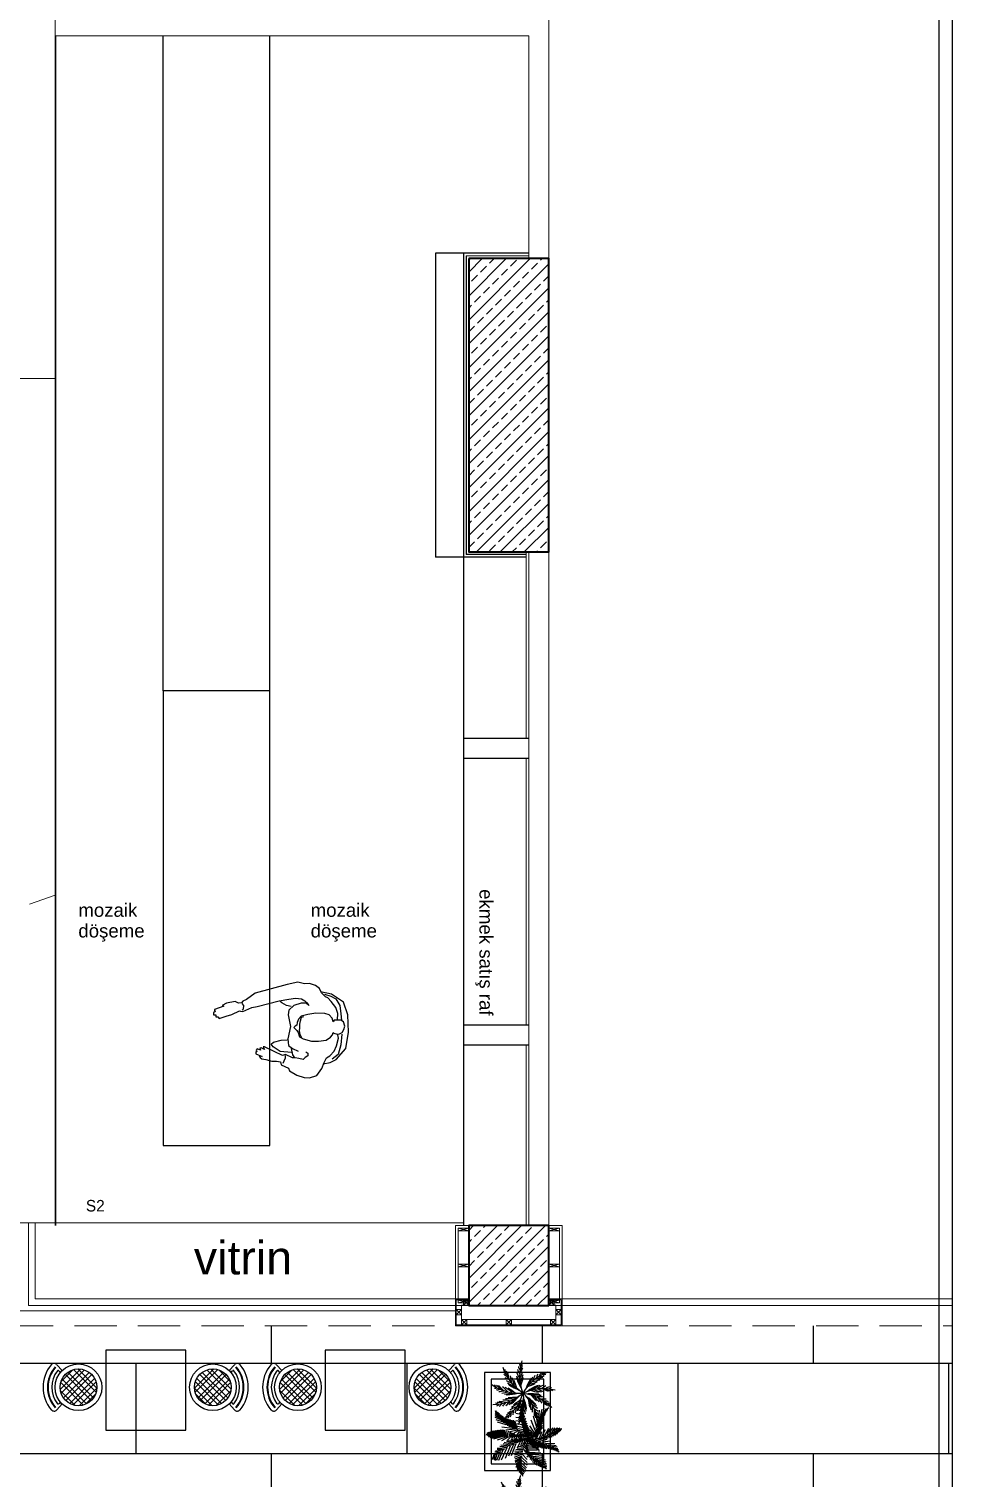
# Model space of a CAD drawing. Header units: millimetres. Extents: x 1650 to 6065, y 324 to 3836.
# Drawn here: x 3748 to 4440, y 1496 to 2582 of the extents above; entities that cross this region are included whole.
import ezdxf
from ezdxf.enums import TextEntityAlignment as Align

# ---------------------------------------------------------------- set-up
doc = ezdxf.new("R2010")
doc.units = ezdxf.units.MM
doc.linetypes.add('HIDDEN2', pattern=[4.7625, 3.175, -1.5875])
for name, color, linetype, lineweight in [('00-cizim', 7, 'Continuous', 0), ('A-GLAZ', 4, 'Continuous', 5), ('A-WALL-FULL-3', 7, 'Continuous', 15), ('al-profil', 2, 'Continuous', 5), ('BAL-PERDE', 111, 'Continuous', 40), ('porselen kaplama', 181, 'Continuous', 5)]:
    doc.layers.add(name, color=color, linetype=linetype, lineweight=lineweight)
for name, color, linetype in [('A-370C-C', 30, 'Continuous'), ('DUV', 3, 'Continuous'), ('N_Mlz-Silikon', 7, 'Continuous'), ('PY', 104, 'Continuous'), ('TF1', 6, 'Continuous')]:
    doc.layers.add(name, color=color, linetype=linetype)
doc.layers.add('A-ANNO-PATT-1', color=7, linetype='Continuous', lineweight=5, true_color=0x737373)
doc.layers.add('A-WALL-PATT-1', color=7, linetype='Continuous', lineweight=5, true_color=0x737373)
doc.styles.get("Standard").update_dxf_attribs({"font": 'arial.ttf'})
doc.styles.add('TAKSİM', font='GOTHIC.TTF', dxfattribs={"height": 20})
pattern_1 = [(45, (-71799.261, 82599.877), (-8.9802561, 8.9802561), []), (45, (-71790.281, 82599.877), (-8.9802561, 8.9802561), [6.35, -3.175])]

# ---------------------------------------------------------------- blocks, each defined once
blk = doc.blocks.new('R95')
at = {"color": 0, "linetype": 'ByBlock'}
for p, q in [((-136, 663), (-155, 616)), ((-99, 715), (-136, 663)), ((-45, 731), (-99, 715)), ((-4, 729), (-45, 731)), ((50, 711), (-4, 729)), ((105, 680), (50, 711)), ((114, 659), (105, 680)), ((167, 635), (114, 659)), ((-245, 595), (-317, 513)), ((-278, 484), (-260, 556)), ((-260, 556), (-214, 591)), ((-200, 616), (-245, 595)), ((-196, 567), (-229, 531)), ((-148, 626), (-200, 616)), ((-171, 581), (-196, 567)), ((-155, 616), (-171, 581)), ((-33, 567), (-12, 579)), ((-31, 546), (-33, 567)), ((-16, 536), (-31, 546)), ((-12, 579), (4, 595)), ((4, 595), (35, 587)), ((35, 587), (62, 583)), ((62, 583), (83, 581)), ((83, 560), (68, 581)), ((83, 581), (136, 558)), ((93, 513), (83, 560)), ((136, 558), (157, 564)), ((138, 585), (147, 608)), ((138, 564), (138, 585)), ((147, 608), (155, 624)), ((157, 564), (221, 534)), ((173, 612), (167, 635)), ((202, 608), (173, 612)), ((239, 608), (202, 608)), ((283, 595), (239, 608)), ((312, 589), (283, 595)), ((357, 552), (310, 571)), ((310, 571), (332, 569)), ((326, 579), (312, 589)), ((332, 569), (326, 579)), ((359, 538), (357, 552)), ((-317, 513), (-336, 391)), ((-287, 406), (-278, 484)), ((-247, 492), (-262, 435)), ((-262, 435), (-256, 410)), ((-229, 531), (-247, 492)), ((-169, 451), (-202, 428)), ((-113, 457), (-169, 451)), ((-60, 457), (-113, 457)), ((2, 441), (-60, 457)), ((31, 426), (2, 441)), ((83, 513), (41, 531)), ((114, 490), (83, 513)), ((91, 542), (176, 534)), ((99, 348), (118, 441)), ((118, 441), (114, 490)), ((167, 449), (124, 447)), ((225, 466), (167, 449)), ((176, 534), (229, 501)), ((221, 534), (293, 499)), ((244, 480), (225, 466)), ((229, 501), (244, 480)), ((303, 501), (293, 519)), ((293, 519), (318, 507)), ((293, 499), (303, 501)), ((318, 507), (328, 511)), ((328, 511), (322, 525)), ((322, 525), (349, 515)), ((349, 515), (355, 525)), ((351, 536), (359, 538)), ((355, 525), (351, 536)), ((-336, 391), (-332, 261)), ((-301, 369), (-309, 344)), ((-309, 344), (-299, 313)), ((-289, 393), (-301, 369)), ((-270, 402), (-289, 393)), ((-251, 404), (-270, 402)), ((-227, 398), (-251, 404)), ((-221, 393), (-227, 398)), ((-216, 410), (-221, 393)), ((-202, 428), (-216, 410)), ((13, 433), (25, 408)), ((29, 329), (23, 305)), ((25, 408), (31, 381)), ((31, 381), (29, 358)), ((29, 358), (29, 329)), ((41, 393), (31, 426)), ((50, 377), (41, 393)), ((48, 317), (50, 338)), ((62, 365), (50, 377)), ((50, 338), (62, 344)), ((72, 354), (62, 365)), ((62, 344), (72, 354)), ((116, 259), (99, 348)), ((-332, 261), (-299, 165)), ((-299, 313), (-278, 301)), ((-278, 253), (-284, 301)), ((-278, 301), (-249, 299)), ((-272, 189), (-278, 253)), ((-254, 297), (-258, 249)), ((-258, 249), (-243, 204)), ((-249, 299), (-229, 301)), ((-229, 301), (-221, 313)), ((-221, 313), (-214, 286)), ((-214, 286), (-192, 261)), ((-192, 261), (-159, 249)), ((-159, 249), (-93, 247)), ((-93, 247), (-33, 257)), ((-33, 257), (17, 270)), ((15, 278), (-2, 272)), ((23, 305), (15, 278)), ((17, 270), (37, 292)), ((37, 292), (48, 317)), ((72, 191), (110, 224)), ((110, 224), (116, 259)), ((456, 235), (388, 204)), ((450, 189), (452, 218)), ((452, 218), (460, 224)), ((473, 233), (456, 235)), ((481, 229), (473, 233)), ((539, 257), (481, 229)), ((580, 270), (539, 257)), ((634, 288), (580, 270)), ((598, 196), (667, 220)), ((644, 274), (634, 288)), ((658, 274), (644, 274)), ((658, 261), (658, 274)), ((675, 261), (658, 261)), ((660, 233), (675, 245)), ((669, 229), (660, 233)), ((667, 220), (669, 229)), ((675, 245), (675, 261)), ((-299, 165), (-210, 105)), ((-243, 140), (-272, 189)), ((-243, 204), (-208, 160)), ((-204, 121), (-243, 140)), ((-208, 160), (-183, 132)), ((-157, 105), (-204, 121)), ((-183, 132), (-165, 125)), ((-165, 125), (-134, 95)), ((-33, 175), (-39, 191)), ((-39, 191), (-20, 173)), ((-10, 156), (-33, 175)), ((-20, 173), (19, 173)), ((15, 140), (-10, 156)), ((60, 136), (15, 140)), ((19, 173), (72, 191)), ((110, 142), (60, 136)), ((93, 198), (128, 189)), ((184, 154), (110, 142)), ((128, 189), (163, 171)), ((163, 171), (176, 160)), ((347, 198), (184, 154)), ((388, 204), (347, 198)), ((363, 97), (427, 144)), ((427, 144), (456, 158)), ((464, 175), (450, 189)), ((456, 158), (466, 171)), ((466, 171), (487, 173)), ((487, 173), (514, 160)), ((514, 160), (578, 173)), ((578, 173), (611, 191)), ((611, 191), (598, 196)), ((-210, 105), (-126, 88)), ((-134, 95), (-119, 62)), ((-119, 62), (-89, 39)), ((-89, 39), (-45, 24)), ((-45, 24), (-8, 27)), ((-8, 27), (44, 14)), ((44, 14), (122, 33)), ((122, 33), (363, 97))]:
    blk.add_line(p, q, dxfattribs=at)
blk = doc.blocks.new('AGAC-P9')
at = {"layer": 'TF1', "color": 251, "true_color": 0x636466}
for points in [[(-10, 329, 0.175081), (0, 0), (0, 0, -0.175081), (-194, -266)], [(-24, 276, 0.131295), (-6, 300)], [(-318, 86, 0.175081), (0, 0), (0, 0, -0.175081), (-201, 260)], [(-200, 216, 0.264494), (-179, 203)], [(-196, 193, 0.170285), (-163, 172)], [(-186, 159, 0.021603), (-142, 138)], [(-182, 209, 0.131295), (-181, 239)], [(-161, 169, 0.120896), (-168, 224)], [(-144, 140, 0.055818), (-154, 208)], [(-115, 102, 0.050474), (-128, 176)], [(-86, 70, 0.043465), (-109, 153)], [(-66, 176, 0.036491), (-28, 102)], [(-65, 158, 0.042434), (-22, 72)], [(-64, 205, 0.028996), (-33, 147)], [(-64, 148, 0.047944), (-17, 49)], [(-57, 238, 0.021603), (-34, 195)], [(-46, 271, 0.170285), (-31, 235)], [(-35, 292, 0.264494), (-25, 270)], [(-34, 198, 0.055818), (-2, 258)], [(-33, 151, 0.050474), (0, 218)], [(-31, 231, 0.120896), (-4, 280)], [(-29, 107, 0.043465), (2, 188)], [(-23, 77, 0.045375), (2, 157)], [(252, 212, 0.175081), (0, 0), (0, 0, -0.175081), (328, 32)], [(84, 150, 0.042434), (43, 62)], [(97, 161, 0.036491), (63, 85)], [(121, 177, 0.028996), (95, 117)], [(151, 193, 0.021603), (132, 147)], [(135, 149, 0.055818), (201, 162)], [(162, 168, 0.120896), (217, 177)], [(185, 204, 0.170285), (165, 170)], [(208, 209, 0.264494), (196, 187)], [(201, 190, 0.131295), (231, 191)], [(-290, 51, 0.264494), (-265, 54)], [(-271, 57, 0.131295), (-289, 81)], [(-273, 35, 0.170285), (-233, 39)], [(-230, 38, 0.120896), (-269, 77)], [(-199, 25, 0.055818), (-248, 73)], [(-244, 14, 0.021603), (-196, 24)], [(-215, -1, 0.028996), (-150, 11)], [(-154, 12, 0.050474), (-208, 64)], [(-188, -12, 0.036491), (-106, 3)], [(-111, 4, 0.043465), (-180, 56)], [(-172, 128, 0.028996), (-113, 99)], [(-157, 104, 0.036491), (-83, 66)], [(-81, 0, 0.045375), (-150, 48)], [(-146, 90, 0.042434), (-60, 45)], [(-139, 82, 0.047944), (-42, 30)], [(-64, 49, 0.045375), (-91, 128)], [(76, 142, 0.047944), (28, 44)], [(46, 66, 0.045375), (124, 96)], [(143, 74, 0.047944), (48, 20)], [(66, 89, 0.043465), (149, 116)], [(154, 76, 0.042434), (70, 27)], [(76, 28, 0.045375), (157, 8)], [(98, 119, 0.050474), (171, 135)], [(171, 77, 0.036491), (100, 35)], [(105, 36, 0.043465), (188, 11)], [(201, 77, 0.028996), (144, 43)], [(148, 43, 0.050474), (217, 14)], [(234, 73, 0.021603), (192, 47)], [(195, 47, 0.055818), (257, 19)], [(229, 46, 0.120896), (279, 23)], [(268, 63, 0.170285), (232, 46)], [(289, 54, 0.264494), (267, 43)], [(274, 42, 0.131295), (299, 26)], [(-308, -117, 0.175081), (0, 0), (0, 0, -0.175081), (-49, -325)], [(-253, -113, 0.131295), (-281, -104)], [(-265, -129, 0.264494), (-246, -112)], [(-208, -105, 0.120896), (-263, -96)], [(-176, -97, 0.055818), (-243, -87)], [(-241, -132, 0.170285), (-212, -106)], [(-132, -81, 0.050474), (-206, -71)], [(-206, -132, 0.021603), (-173, -96)], [(-92, -62, 0.043465), (-179, -60)], [(-173, -128, 0.028996), (-128, -79)], [(-171, -17, 0.042434), (-75, 0)], [(-160, -19, 0.047944), (-52, -1)], [(-66, -47, 0.045375), (-149, -49)], [(-145, -120, 0.036491), (-87, -60)], [(-66, -139, 0.050474), (-134, -172)], [(-128, -114, 0.042434), (-61, -44)], [(-118, -109, 0.047944), (-41, -32)], [(-43, -102, 0.043465), (-117, -148)], [(-29, -76, 0.045375), (-98, -123)], [(-75, -201, 0.028996), (-64, -136)], [(-56, -180, 0.036491), (-40, -98)], [(-46, -165, 0.042434), (-27, -70)], [(-40, -156, 0.047944), (-17, -49)], [(9, -110, 0.043465), (-35, -185)], [(9, -80, 0.045375), (-30, -154)], [(152, -292, 0.175081), (0, 0), (0, 0, -0.175081), (294, -147)], [(37, -157, 0.047944), (7, -51)], [(36, -168, 0.042434), (9, -75)], [(34, -185, 0.036491), (9, -105)], [(122, -105, 0.047944), (36, -37)], [(161, -13, 0.047944), (51, -9)], [(128, -114, 0.042434), (51, -55)], [(55, -60, 0.045375), (66, -142)], [(136, -130, 0.036491), (69, -80)], [(72, -84, 0.043465), (80, -170)], [(171, -17, 0.042434), (74, -14)], [(79, -16, 0.045375), (137, -76)], [(147, -157, 0.028996), (93, -118)], [(95, -121, 0.050474), (94, -196)], [(186, -25, 0.036491), (103, -24)], [(108, -25, 0.043465), (165, -91)], [(211, -41, 0.028996), (145, -40)], [(149, -42, 0.050474), (192, -103)], [(237, -62, 0.021603), (187, -62)], [(190, -64, 0.055818), (228, -120)], [(218, -82, 0.120896), (249, -129)], [(261, -88, 0.170285), (221, -84)], [(274, -107, 0.264494), (249, -105)], [(254, -109, 0.131295), (267, -136)], [(-150, -233, 0.131295), (-179, -241)], [(-117, -202, 0.120896), (-169, -224)], [(-95, -177, 0.055818), (-157, -205)], [(-152, -252, 0.264494), (-145, -228)], [(-130, -242, 0.170285), (-120, -204)], [(-101, -223, 0.021603), (-93, -174)], [(-25, -276, 0.131295), (-47, -296)], [(-11, -233, 0.120896), (-46, -276)], [(-2, -201, 0.055818), (-44, -254)], [(6, -154, 0.050474), (-39, -214)], [(-17, -294, 0.264494), (-23, -270)], [(-3, -275, 0.170285), (-12, -236)], [(14, -244, 0.021603), (-1, -198)], [(26, -213, 0.028996), (6, -150)], [(116, -164, 0.055818), (114, -232)], [(155, -189, 0.021603), (115, -161)], [(128, -195, 0.120896), (126, -251)], [(159, -224, 0.170285), (130, -198)], [(142, -238, 0.131295), (136, -267)], [(159, -248, 0.264494), (140, -232)]]:
    blk.add_lwpolyline(points, format="xyb", dxfattribs=at)
blk = doc.blocks.new('A$C00EB066C')
at = {"layer": 'PY', "color": 252, "true_color": 0x939598}
for p, q in [((4.3, 8.58), (4.1, 8.8)), ((4.28, 8.49), (4.55, 8.72)), ((4.39, 8.91), (4.29, 9.1)), ((4.33, 8.58), (4.53, 8.85)), ((4.51, 9.37), (4.39, 8.93)), ((4.39, 8.91), (4.53, 9.07)), ((1.12, 7.89), (1.33, 7.47)), ((1.35, 7.47), (1.12, 7.61)), ((1.45, 7.27), (1.12, 7.46)), ((1.6, 7.03), (1.12, 7.27)), ((1.82, 6.78), (1.13, 7.08)), ((1.24, 7.69), (1.28, 7.85)), ((1.28, 7.58), (1.37, 7.78)), ((1.33, 7.47), (1.41, 7.72)), ((1.39, 7.4), (1.48, 7.69)), ((1.45, 7.26), (1.56, 7.62)), ((1.53, 7.19), (1.65, 7.57)), ((1.56, 7.62), (1.56, 7.62)), ((1.6, 7.01), (1.73, 7.46)), ((1.69, 6.98), (1.81, 7.42)), ((1.77, 6.9), (1.91, 7.35)), ((1.85, 6.78), (2.01, 7.27)), ((1.9, 6.7), (2.08, 7.21)), ((2.01, 6.64), (2.18, 7.12)), ((2.11, 6.5), (2.28, 7.07)), ((2.17, 6.44), (2.37, 6.99)), ((2.32, 6.37), (2.5, 6.98)), ((4.2, 7.43), (3.61, 7.53)), ((4.18, 6.98), (3.61, 7.08)), ((4.2, 7.85), (3.75, 8)), ((4.25, 8.28), (3.88, 8.49)), ((4.19, 6.98), (4.58, 7.59)), ((4.2, 7.43), (4.54, 7.95)), ((4.21, 7.85), (4.54, 8.34)), ((4.25, 7.26), (4.53, 7.72)), ((4.25, 6.83), (4.54, 7.33)), ((4.26, 8.28), (4.54, 8.64)), ((4.26, 7.72), (4.5, 8.12)), ((4.26, 6.58), (4.68, 7.27)), ((4.27, 8.14), (4.5, 8.43)), ((4.3, 6.42), (4.65, 6.99)), ((4.31, 6.19), (4.79, 6.97)), ((6.07, 6), (5.7, 7.24)), ((6.17, 6.51), (6.07, 7.69)), ((6.13, 6.46), (6.94, 7.04)), ((6.16, 6.55), (6.96, 7.15)), ((6.23, 6.74), (6.98, 7.24)), ((6.34, 6.92), (7.06, 7.35)), ((6.38, 7), (6.45, 7.95)), ((6.39, 7.04), (7.07, 7.42)), ((6.47, 7.21), (7.12, 7.47)), ((6.58, 7.35), (7.17, 7.56)), ((6.61, 7.36), (6.75, 8.08)), ((6.62, 7.42), (7.2, 7.66)), ((6.7, 7.51), (7.22, 7.72)), ((6.79, 7.62), (7.25, 7.8)), ((6.87, 7.65), (7.01, 8.15)), ((6.88, 7.72), (7.28, 7.85)), ((7.04, 7.85), (7.36, 7.9)), ((7.13, 7.88), (7.25, 8.16)), ((7.56, 8.21), (7.15, 7.93)), ((7.15, 7.91), (7.39, 7.97)), ((7.2, 7.66), (7.2, 7.66)), ((7.28, 8.01), (7.46, 8.06)), ((7.39, 7.97), (7.39, 7.97)), ((0.41, 4.92), (0.18, 5.24)), ((0.57, 4.88), (0.28, 5.28)), ((0.65, 4.86), (0.37, 5.28)), ((0.72, 4.87), (0.46, 5.31)), ((0.82, 4.85), (0.53, 5.33)), ((0.94, 4.8), (0.57, 5.37)), ((1.01, 4.81), (0.68, 5.4)), ((1.12, 4.81), (0.75, 5.42)), ((1.24, 4.78), (0.8, 5.45)), ((0.8, 5.45), (0.8, 5.45)), ((1.31, 4.79), (0.93, 5.47)), ((1.44, 4.78), (1.02, 5.46)), ((1.54, 4.74), (1.08, 5.5)), ((1.08, 5.5), (1.08, 5.48)), ((1.65, 4.76), (1.2, 5.51)), ((2.1, 6.5), (1.24, 6.78)), ((1.77, 4.76), (1.33, 5.51)), ((2.44, 6.2), (1.39, 6.52)), ((1.89, 4.73), (1.4, 5.54)), ((2.01, 4.72), (1.53, 5.52)), ((2.13, 4.72), (1.65, 5.54)), ((2.28, 4.67), (1.74, 5.58)), ((2.32, 4.69), (1.9, 5.56)), ((3.19, 5.75), (1.93, 5.89)), ((2.45, 4.65), (2.08, 5.58)), ((2.6, 4.65), (2.25, 5.54)), ((3.5, 5.64), (2.39, 5.55)), ((2.44, 6.2), (2.62, 6.94)), ((2.73, 4.65), (2.51, 5.47)), ((2.54, 6.17), (2.68, 6.88)), ((2.65, 6.08), (2.79, 6.83)), ((2.91, 4.65), (2.74, 5.41)), ((2.78, 6), (2.92, 6.82)), ((3.79, 5.55), (2.87, 5.35)), ((2.88, 5.96), (2.97, 6.8)), ((3.03, 4.69), (2.98, 5.29)), ((3.02, 5.9), (3.09, 6.76)), ((3.19, 5.75), (3.17, 6.7)), ((3.29, 5.74), (3.25, 6.69)), ((3.27, 6.73), (3.27, 6.71)), ((3.29, 5.14), (3.92, 5.5)), ((3.41, 5.72), (3.34, 6.69)), ((3.45, 6.61), (3.45, 6.59)), ((3.5, 5.66), (3.45, 6.61)), ((3.58, 5.65), (3.56, 6.56)), ((4.25, 6.58), (3.6, 6.67)), ((3.7, 5.64), (3.65, 6.26)), ((4.34, 6.19), (3.67, 6.31)), ((3.8, 5.55), (3.73, 6.1)), ((4.38, 5.86), (3.78, 5.98)), ((3.78, 5.02), (4.05, 5.37)), ((4.46, 5.59), (3.87, 5.71)), ((4.56, 5.33), (3.93, 5.5)), ((4.05, 5.37), (4.05, 5.37)), ((4.66, 5.12), (4.09, 5.31)), ((4.36, 6.06), (4.77, 6.7)), ((4.38, 5.86), (4.87, 6.67)), ((4.44, 5.76), (4.83, 6.42)), ((4.46, 5.59), (4.95, 6.42)), ((4.51, 5.47), (4.92, 6.17)), ((4.56, 5.33), (5.04, 6.13)), ((4.6, 5.23), (5.05, 5.98)), ((4.66, 5.12), (5.13, 5.92)), ((4.69, 5.05), (5.14, 5.78)), ((4.72, 4.93), (5.19, 5.73)), ((4.77, 4.87), (5.21, 5.65)), ((4.79, 4.78), (5.26, 5.56)), ((4.86, 4.74), (5.21, 5.37)), ((4.91, 4.67), (5.26, 5.28)), ((5.8, 5.24), (5.27, 6.05)), ((5.7, 5.09), (5.28, 5.58)), ((5.61, 4.99), (5.3, 5.35)), ((5.93, 5.51), (5.42, 6.73)), ((5.73, 5.07), (6.66, 5.33)), ((5.81, 5.22), (6.82, 5.81)), ((5.81, 5.15), (6.62, 5.42)), ((5.83, 5.21), (6.7, 5.6)), ((5.86, 5.33), (6.79, 5.94)), ((5.93, 5.46), (6.81, 6.15)), ((5.94, 5.5), (6.83, 6.41)), ((5.96, 5.74), (6.76, 6.47)), ((6.03, 6.09), (6.88, 6.83)), ((6.06, 5.99), (6.84, 6.67)), ((6.07, 6.28), (6.9, 6.92)), ((6.43, 4.63), (6.77, 5.39)), ((6.66, 5.33), (6.66, 5.33)), ((6.7, 4.71), (7.17, 5.62)), ((7.07, 4.9), (7.56, 5.79)), ((7.36, 5.09), (7.82, 5.79)), ((7.47, 5.73), (7.47, 5.73)), ((7.64, 5.24), (8.07, 5.83)), ((7.64, 5.24), (8.31, 4.95)), ((7.85, 5.28), (8.42, 5.02)), ((7.95, 5.35), (8.31, 5.84)), ((7.95, 5.35), (8.55, 5.1)), ((8.07, 5.83), (8.07, 5.83)), ((8.12, 5.4), (8.63, 5.2)), ((8.2, 5.48), (8.55, 5.84)), ((8.2, 5.48), (8.69, 5.28)), ((8.37, 5.51), (8.76, 5.34)), ((8.44, 5.54), (8.69, 5.83)), ((8.44, 5.54), (8.85, 5.39)), ((8.59, 5.58), (8.93, 5.45)), ((8.66, 5.62), (8.87, 5.81)), ((8.66, 5.62), (9.14, 5.75)), ((8.66, 5.62), (9, 5.52)), ((8.86, 5.67), (9.05, 5.61)), ((9.01, 5.7), (9.13, 5.69)), ((0, 5.03), (0.43, 4.88)), ((0.24, 4.95), (0.1, 5.11)), ((0.36, 4.93), (0.14, 5.17)), ((0.43, 4.88), (0.19, 4.84)), ((0.65, 4.86), (0.29, 4.78)), ((0.94, 4.8), (0.35, 4.71)), ((1.24, 4.78), (0.51, 4.61)), ((1.54, 4.74), (0.68, 4.54)), ((1.89, 4.73), (0.92, 4.46)), ((2.28, 4.67), (1.35, 4.33)), ((2.65, 3.49), (1.67, 3.56)), ((2.93, 3.62), (1.8, 3.72)), ((2.6, 4.65), (1.86, 4.27)), ((3.09, 3.68), (2.08, 3.9)), ((3.31, 3.79), (2.21, 4.06)), ((2.91, 3.62), (2.31, 2.12)), ((2.91, 4.65), (2.5, 4.27)), ((3.48, 3.86), (2.5, 4.16)), ((3.71, 3.96), (2.71, 4.27)), ((3.3, 3.8), (2.71, 2.4)), ((3.87, 4.02), (3.01, 4.34)), ((3.17, 4.67), (3.07, 4.38)), ((3.07, 2.48), (3.65, 3.94)), ((4.09, 4.09), (3.12, 4.42)), ((3.17, 4.67), (3.14, 5.2)), ((3.3, 4.7), (3.3, 5.13)), ((3.42, 4.67), (3.36, 4.48)), ((3.36, 4.48), (3.36, 4.48)), ((3.42, 4.67), (3.42, 5.1)), ((4.22, 4.13), (3.45, 4.47)), ((3.56, 4.72), (3.56, 5.03)), ((4.41, 4.19), (3.57, 4.53)), ((3.68, 4.69), (3.63, 4.5)), ((3.63, 4.5), (3.63, 4.5)), ((3.68, 4.69), (3.66, 5.03)), ((4.06, 4.07), (3.74, 3.39)), ((3.79, 4.72), (3.79, 5.01)), ((3.92, 4.71), (3.89, 5.01)), ((4.59, 3.49), (3.89, 3.58)), ((3.92, 4.71), (3.9, 4.54)), ((4.02, 4.72), (4, 4.95)), ((4.51, 4.24), (4.03, 4.49)), ((4.04, 4.98), (4.15, 5.21)), ((4.11, 4.73), (4.04, 5.01)), ((4.11, 4.73), (4.06, 4.54)), ((4.62, 3.63), (4.11, 3.72)), ((4.15, 5.21), (4.14, 4.95)), ((4.18, 4.74), (4.17, 4.88)), ((4.28, 4.73), (4.19, 4.97)), ((4.68, 4.27), (4.19, 4.53)), ((4.72, 4.93), (4.22, 5.1)), ((4.27, 4.73), (4.22, 4.52)), ((4.39, 4.2), (4.22, 3.8)), ((4.22, 3.8), (4.22, 3.8)), ((4.22, 3.8), (4.22, 3.8)), ((4.79, 4.78), (4.29, 4.95)), ((4.68, 3.77), (4.3, 3.87)), ((4.34, 4.72), (4.31, 4.9)), ((4.91, 4.67), (4.38, 4.83)), ((4.51, 4.71), (4.41, 4.5)), ((4.75, 3.9), (4.47, 3.95)), ((4.67, 4.25), (4.52, 3.95)), ((4.76, 4.29), (4.55, 4.43)), ((4.68, 4.63), (4.59, 4.42)), ((4.59, 3.51), (4.78, 3.28)), ((4.78, 4), (4.6, 4.04)), ((4.67, 3.77), (4.81, 3.51)), ((4.9, 4.28), (4.7, 4.44)), ((4.71, 4.46), (4.79, 4.63)), ((4.82, 4.06), (4.74, 4.1)), ((4.89, 4.29), (4.75, 4.07)), ((4.91, 3.65), (4.78, 3.36)), ((4.94, 3.6), (4.78, 3.26)), ((4.94, 3.51), (4.78, 3.06)), ((4.79, 3.98), (4.86, 3.73)), ((4.81, 4.48), (5.13, 4.48)), ((4.91, 3.92), (4.84, 3.61)), ((4.96, 4.31), (4.86, 4.43)), ((4.87, 4.55), (5.05, 4.55)), ((4.9, 3.73), (5.33, 3.82)), ((4.92, 3.9), (5.24, 3.97)), ((4.94, 4.4), (5.16, 4.4)), ((4.94, 4.17), (4.94, 3.96)), ((4.94, 3.6), (5.46, 3.65)), ((4.95, 4.66), (5.14, 4.96)), ((4.95, 4.03), (5.19, 4.07)), ((4.97, 4.61), (5.19, 4.91)), ((4.97, 4.27), (5.18, 4.29)), ((5.03, 4.18), (5.18, 4.2)), ((5.05, 4.62), (5.12, 4.72)), ((5.13, 4.55), (5.18, 4.72)), ((5.22, 4.55), (5.13, 4.46)), ((5.14, 4.76), (5.35, 4.61)), ((5.24, 4.33), (5.14, 4.27)), ((5.21, 4.8), (5.17, 4.93)), ((5.19, 4.91), (5.19, 4.91)), ((5.19, 4.55), (5.25, 4.7)), ((5.3, 4.27), (5.19, 4.16)), ((5.35, 4.85), (5.21, 5.06)), ((5.24, 4.28), (5.21, 4.26)), ((5.22, 4.78), (5.68, 4.65)), ((5.22, 4.53), (5.41, 4.59)), ((5.23, 4.74), (5.47, 4.64)), ((5.32, 4.22), (5.23, 4.08)), ((5.24, 4.53), (5.24, 4.31)), ((5.35, 4.18), (5.24, 3.99)), ((5.47, 4.91), (5.25, 5.2)), ((5.31, 4.49), (5.3, 4.29)), ((5.37, 4.1), (5.31, 3.95)), ((5.31, 3.95), (5.46, 4.02)), ((5.43, 4.1), (5.32, 3.86)), ((5.33, 4.48), (5.65, 4.57)), ((5.33, 4.48), (5.41, 4.1)), ((5.36, 4.79), (5.82, 4.69)), ((5.37, 4.82), (6.02, 4.76)), ((5.46, 4.02), (5.39, 3.79)), ((5.4, 4.45), (5.51, 4.04)), ((5.53, 4.01), (5.41, 3.71)), ((5.45, 4.85), (6.11, 4.83)), ((5.46, 4.88), (6.26, 4.9)), ((5.46, 4.42), (5.83, 4.53)), ((5.48, 4.42), (5.61, 3.92)), ((5.56, 3.94), (5.51, 3.65)), ((5.56, 4.93), (6.34, 4.99)), ((5.56, 4.38), (5.73, 3.85)), ((5.62, 3.92), (5.56, 3.52)), ((5.62, 4.99), (6.45, 5.09)), ((5.62, 4.33), (6.08, 4.46)), ((5.62, 4.33), (5.84, 3.77)), ((5.69, 3.83), (5.64, 3.47)), ((5.76, 3.82), (5.7, 3.41)), ((5.73, 5.05), (6.53, 5.19)), ((5.75, 4.31), (6.04, 3.63)), ((5.83, 3.72), (5.79, 3.42)), ((5.91, 3.71), (5.84, 3.34)), ((5.86, 4.27), (6.67, 4.46)), ((5.86, 4.27), (6.24, 3.54)), ((5.9, 4.57), (6.01, 4.49)), ((5.97, 3.59), (5.94, 3.33)), ((5.99, 4.59), (6.05, 4.78)), ((5.99, 4.59), (6.13, 4.46)), ((6.02, 4.22), (6.41, 3.49)), ((6.03, 3.54), (6.03, 3.3)), ((6.07, 4.57), (6.21, 4.49)), ((6.07, 3.54), (6.31, 3.47)), ((6.13, 4.59), (6.23, 4.88)), ((6.13, 4.59), (6.43, 4.46)), ((6.17, 4.16), (6.58, 3.45)), ((6.27, 4.16), (7.36, 4.44)), ((6.29, 4.16), (6.77, 3.37)), ((6.3, 4.59), (6.53, 4.51)), ((6.43, 4.63), (6.77, 4.48)), ((6.43, 4.13), (6.89, 3.38)), ((6.57, 4.65), (6.9, 4.49)), ((6.64, 4.06), (7.03, 3.36)), ((6.72, 4.71), (7.05, 4.48)), ((6.75, 4.05), (7.18, 3.32)), ((6.76, 4.13), (7.79, 4.26)), ((6.88, 4.75), (7.17, 4.52)), ((6.89, 4.02), (7.34, 3.31)), ((7.03, 4.81), (7.34, 4.57)), ((7.07, 4.9), (7.47, 4.59)), ((7.13, 3.99), (7.56, 3.28)), ((7.15, 3.99), (8.3, 3.95)), ((7.27, 4.95), (7.67, 4.69)), ((7.36, 5.09), (7.96, 4.74)), ((7.39, 3.83), (7.73, 3.24)), ((7.54, 5.13), (8.14, 4.85)), ((7.58, 3.8), (8.44, 3.71)), ((7.6, 3.8), (7.85, 3.22)), ((7.78, 3.65), (7.95, 3.2)), ((7.96, 3.6), (8.07, 3.17)), ((7.96, 3.6), (8.58, 3.52)), ((8.09, 3.51), (8.16, 3.13)), ((0.86, 2.17), (0.7, 2.13)), ((1.07, 2.35), (0.72, 2.01)), ((0.93, 2.25), (0.8, 2.25)), ((1.07, 2.35), (0.83, 2.31)), ((1.12, 2.43), (0.86, 2.41)), ((1.29, 2.58), (0.88, 2.48)), ((1.39, 2.65), (0.95, 2.61)), ((1.07, 2.35), (0.96, 1.93)), ((1.69, 2.84), (0.97, 2.71)), ((1.8, 2.94), (1.09, 2.88)), ((1.29, 2.57), (1.1, 1.9)), ((2.07, 3.15), (1.16, 3)), ((1.67, 2.85), (1.29, 1.88)), ((2.52, 3.41), (1.35, 3.34)), ((2.22, 3.22), (1.35, 3.2)), ((2.05, 3.15), (1.53, 1.88)), ((1.53, 1.88), (1.53, 1.88)), ((2.5, 3.41), (1.85, 1.93)), ((4.36, 2.64), (3.41, 2.27)), ((4.37, 2.76), (3.44, 2.54)), ((4.43, 2.92), (3.46, 2.77)), ((4.33, 2.43), (3.47, 2.06)), ((4.32, 2.29), (3.47, 1.82)), ((4.45, 3.06), (3.48, 2.97)), ((4.27, 2.1), (3.53, 1.66)), ((4.27, 1.95), (3.55, 1.4)), ((4.52, 3.2), (3.6, 3.17)), ((4.26, 1.76), (3.64, 1.29)), ((4.55, 3.35), (3.77, 3.38)), ((4.27, 1.95), (4.94, 1.33)), ((4.32, 2.27), (4.97, 1.65)), ((4.36, 2.64), (4.95, 2.01)), ((4.51, 3.2), (4.81, 2.86)), ((4.98, 3.41), (4.81, 2.89)), ((5.02, 3.27), (4.88, 2.79)), ((5.08, 2.4), (4.91, 2.31)), ((5.08, 3.19), (4.94, 2.59)), ((4.98, 3.41), (5.8, 3.41)), ((5.14, 2.99), (5.02, 2.45)), ((5.08, 3.19), (6.18, 3.17)), ((5.24, 2.89), (5.1, 2.38)), ((5.3, 2.74), (5.21, 2.24)), ((5.25, 2.89), (6.61, 2.83)), ((5.43, 2.66), (5.32, 2.03)), ((5.45, 2.66), (6.85, 2.55)), ((5.55, 2.51), (5.48, 1.9)), ((5.72, 2.42), (5.64, 1.65)), ((5.73, 2.42), (7.02, 2.27)), ((5.87, 2.25), (5.81, 1.54)), ((6.02, 2.23), (5.99, 1.37)), ((6.02, 2.23), (7.17, 1.97)), ((6.14, 3.45), (6.14, 3.26)), ((6.18, 2.04), (6.14, 1.29)), ((6.23, 3.39), (6.23, 3.15)), ((6.34, 1.99), (6.32, 1.24)), ((6.32, 1.99), (7.21, 1.73)), ((6.33, 3.26), (6.37, 2.99)), ((6.46, 1.81), (6.42, 1.2)), ((6.58, 1.75), (6.54, 1.13)), ((6.58, 1.75), (7.25, 1.54)), ((6.85, 2.55), (6.85, 2.55)), ((8.22, 3.41), (8.28, 3.09)), ((8.25, 3.41), (8.66, 3.34)), ((8.35, 3.29), (8.35, 3.08)), ((8.46, 3.24), (8.74, 3.17)), ((8.46, 3.24), (8.79, 2.89)), ((8.47, 3.24), (8.46, 3.02)), ((8.57, 3.1), (8.57, 2.97)), ((8.69, 3), (8.69, 2.9)), ((4.27, 1.63), (3.65, 1.08)), ((3.65, 1.08), (3.65, 1.12)), ((4.26, 1.45), (3.71, 0.97)), ((4.24, 1.33), (3.76, 0.83)), ((4.26, 1.15), (3.81, 0.78)), ((4.25, 1.06), (3.87, 0.66)), ((4.27, 0.92), (3.95, 0.58)), ((4.28, 0.8), (4, 0.47)), ((4, 0.47), (4, 0.47)), ((4.31, 0.6), (4.08, 0.4)), ((4.3, 0.47), (4.14, 0.28)), ((4.32, 0.33), (4.19, 0.22)), ((4.24, 1.35), (4.81, 0.8)), ((4.25, 1.65), (4.89, 1.02)), ((4.25, 1.06), (4.75, 0.61)), ((4.27, 0.8), (4.63, 0.44)), ((4.3, 0.49), (4.54, 0.28)), ((4.3, 0.49), (4.38, 0)), ((4.95, 1.2), (4.95, 1.2)), ((6.72, 1.54), (6.64, 1.08)), ((6.8, 1.48), (6.75, 1.05)), ((6.8, 1.48), (7.28, 1.32)), ((6.9, 1.31), (6.83, 1.02)), ((7.02, 1.24), (6.96, 0.98)), ((7.01, 1.24), (7.28, 1.17)), ((7.01, 1.24), (7.26, 0.9)), ((7.11, 1.09), (7.05, 0.92)), ((7.19, 1.01), (7.2, 0.84))]:
    blk.add_line(p, q, dxfattribs=at)

msp = doc.modelspace()

# ---------------------------------------------------------------- hatches: boundary and pattern name
at = {"layer": 'A-ANNO-PATT-1'}
h = msp.add_hatch(dxfattribs=at)
h.set_pattern_fill('ANSI33', color=256, scale=2, style=0)
h.set_pattern_definition(pattern_1)
h.paths.add_polyline_path([(4137.3, 1624.8), (4137.3, 1684.8), (4077.3, 1684.8), (4077.3, 1624.8)], flags=0)
at = {"layer": 'A-WALL-PATT-1'}
h = msp.add_hatch(dxfattribs=at)
h.set_pattern_fill('ANSI33', color=256, scale=2, style=0)
h.set_pattern_definition(pattern_1)
h.paths.add_polyline_path([(4137.3, 2189.8), (4137.3, 2409.8), (4077.3, 2409.8), (4077.3, 2189.8)], flags=0)
at = {"layer": 'N_Mlz-Silikon', "true_color": 0x636466, "transparency": 33554636}
h = msp.add_hatch(dxfattribs=at)
h.set_pattern_fill('AR-BRSTD', color=251)
h.set_pattern_definition([(0, (-310319.42, 26713.956), (0, 67.7418), []), (90, (-310319.42, 26713.96), (-101.6, 67.7418), [67.7418, -67.7418])])
h.paths.add_polyline_path([(2937.3, 1082.8), (2937.3, 1126.8), (3117.3, 1126.8), (3117.3, 1082.8), (3477.3, 1082.8), (3477.3, 1126.8), (3657.3, 1126.8), (3657.3, 1082.8), (4017.3, 1082.8), (4017.3, 1126.8), (4197.3, 1126.8), (4197.3, 1082.8), (4439.7, 1082.8), (4439.7, 1609.8), (4147.3, 1609.8), (4067.3, 1609.8), (3743.9, 1609.8, -0.325928), (3634.3, 1513.2), (3634.3, 1512.9), (3630.3, 1512.9), (3630.3, 1609.8), (3067.3, 1609.8), (2987.3, 1609.8), (2484.8, 1609.8), (2484.8, 1082.8)])
h.paths.add_polyline_path([(2937.3, 1082.8), (2484.8, 1082.8), (2484.8, 678.5), (3579.3, 561.4), (4439.7, 494.5), (4439.7, 1082.8), (4197.3, 1082.8), (4197.3, 1082.8), (4017.3, 1082.8), (3657.3, 1082.8), (3657.3, 1082.8), (3477.3, 1082.8), (3117.3, 1082.8), (3117.3, 1082.8)])
h.paths.add_polyline_path([(3110.8, 1451.4), (3110.8, 1391.4), (3170.8, 1391.4), (3170.8, 1451.4)], flags=16)
h.paths.add_polyline_path([(3257.8, 856.2, 0.332007), (3290, 899.3, 1), (3200, 899.3, 0.325709), (3231.2, 856.5, -0.460384)], flags=16)
h.paths.add_polyline_path([(3110.8, 1531.4), (3170.8, 1531.4), (3170.8, 1591.4), (3110.8, 1591.4)], flags=16)

# ---------------------------------------------------------------- linework, layer by layer
at = {"elevation": 0}
for points in [[(2484.8, 324.4), (2484.8, 3585.5), (4439.7, 3585.5), (4439.7, 324.4)], [(2494.8, 334.4), (2494.8, 3575.5), (4429.7, 3575.5), (4429.7, 334.4)]]:
    msp.add_lwpolyline(points, close=True, dxfattribs=at)
at = {"layer": '00-cizim', "color": 251, "lineweight": 0, "true_color": 0x636466}
for p, q in [((4067.3, 1609.8, 0), (4067.3, 1624.8, 0)), ((4439.7, 1624.8, 0), (4147.3, 1624.8, 0)), ((4147.3, 1624.8, 0), (4147.3, 1609.8, 0)), ((4147.3, 1609.8, 0), (4067.3, 1609.8, 0))]:
    msp.add_line(p, q, dxfattribs=at)
at = {"layer": 'A-370C-C', "ltscale": 50}
for p, q in [((3848.3, 2085.8, 0), (3848.3, 2576.8, 0)), ((3928.3, 2085.8, 0), (3928.3, 2576.8, 0)), ((4073.3, 2413.8, 0), (4052.3, 2413.8, 0)), ((4052.3, 2413.8, 0), (4052.3, 2185.8, 0)), ((4122.3, 2413.8, 0), (4073.3, 2413.8, 0)), ((4073.3, 2413.8, 0), (4073.3, 2185.8, 0)), ((4075.3, 2411.8, 0), (4075.3, 2187.8, 0)), ((4073.3, 2185.8, 0), (4052.3, 2185.8, 0)), ((4120.3, 2185.8, 0), (4073.3, 2185.8, 0)), ((4073.3, 2185.8, 0), (4073.3, 1684.8, 0)), ((4120.3, 2187.8, 0), (4075.3, 2187.8, 0)), ((4073.3, 2050.3, 0), (4122.3, 2050.3, 0)), ((4073.3, 2035.3, 0), (4122.3, 2035.3, 0)), ((4073.3, 1835.3, 0), (4122.3, 1835.3, 0)), ((4073.3, 1820.3, 0), (4122.3, 1820.3, 0)), ((3772.5, 1576.1, 0), (3768.6, 1580.5, 0)), ((3771.1, 1574.6, 0), (3769.9, 1576, 0)), ((3786.3, 1577.3, 0), (3771.1, 1562.1, 0)), ((3780.4, 1576.7, 0), (3771.7, 1568, 0)), ((3789.2, 1576.6, 0), (3771.7, 1559.2, 0)), ((3798, 1560, 0), (3781, 1576.9, 0)), ((3798.4, 1563, 0), (3784.1, 1577.4, 0)), ((3871.8, 1563, 0), (3886.1, 1577.4, 0)), ((3872.2, 1560, 0), (3889.2, 1576.9, 0)), ((3881, 1576.6, 0), (3898.5, 1559.2, 0)), ((3883.9, 1577.3, 0), (3899.2, 1562.1, 0)), ((3889.9, 1576.7, 0), (3898.5, 1568, 0)), ((3897.7, 1576.1, 0), (3901.6, 1580.5, 0)), ((3899.1, 1574.6, 0), (3900.3, 1576, 0)), ((3937.1, 1576.1, 0), (3933.2, 1580.5, 0)), ((3935.7, 1574.6, 0), (3934.6, 1576, 0)), ((3950.9, 1577.3, 0), (3935.7, 1562.1, 0)), ((3945, 1576.7, 0), (3936.3, 1568, 0)), ((3953.8, 1576.6, 0), (3936.3, 1559.2, 0)), ((3962.6, 1560, 0), (3945.7, 1576.9, 0)), ((3963.1, 1563, 0), (3948.7, 1577.4, 0)), ((4036.4, 1563, 0), (4050.7, 1577.4, 0)), ((4036.9, 1560, 0), (4053.8, 1576.9, 0)), ((4045.7, 1576.6, 0), (4063.1, 1559.2, 0)), ((4048.6, 1577.3, 0), (4063.8, 1562.1, 0)), ((4054.5, 1576.7, 0), (4063.2, 1568, 0)), ((4062.4, 1576.1, 0), (4066.3, 1580.5, 0)), ((4063.7, 1574.6, 0), (4064.9, 1576, 0)), ((3788.2, 1550.3, 0), (3771.4, 1567.1, 0)), ((3790.7, 1551.3, 0), (3772.4, 1569.7, 0)), ((3792.7, 1574.8, 0), (3773.5, 1555.7, 0)), ((3774.9, 1573.2, 0), (3794.3, 1553.8, 0)), ((3776.6, 1575, 0), (3796.1, 1555.5, 0)), ((3796.8, 1570.2, 0), (3778.2, 1551.5, 0)), ((3797.9, 1567.7, 0), (3780.7, 1550.5, 0)), ((3794.6, 1573.2, 0), (3784.7, 1563.3, 0)), ((3872.4, 1567.7, 0), (3889.5, 1550.5, 0)), ((3873.4, 1570.2, 0), (3892, 1551.5, 0)), ((3893.6, 1575, 0), (3874.1, 1555.5, 0)), ((3875.6, 1573.2, 0), (3885.5, 1563.3, 0)), ((3895.4, 1573.2, 0), (3875.9, 1553.8, 0)), ((3877.5, 1574.8, 0), (3896.7, 1555.7, 0)), ((3879.5, 1551.3, 0), (3897.9, 1569.7, 0)), ((3882.1, 1550.3, 0), (3898.8, 1567.1, 0)), ((3952.8, 1550.3, 0), (3936, 1567.1, 0)), ((3955.4, 1551.3, 0), (3937, 1569.7, 0)), ((3957.3, 1574.8, 0), (3938.1, 1555.7, 0)), ((3939.5, 1573.2, 0), (3958.9, 1553.8, 0)), ((3941.2, 1575, 0), (3960.7, 1555.5, 0)), ((3961.4, 1570.2, 0), (3942.8, 1551.5, 0)), ((3962.5, 1567.7, 0), (3945.3, 1550.5, 0)), ((3959.2, 1573.2, 0), (3949.3, 1563.3, 0)), ((4037, 1567.7, 0), (4054.1, 1550.5, 0)), ((4038, 1570.2, 0), (4056.6, 1551.5, 0)), ((4058.2, 1575, 0), (4038.8, 1555.5, 0)), ((4040.3, 1573.2, 0), (4050.1, 1563.3, 0)), ((4060, 1573.2, 0), (4040.5, 1553.8, 0)), ((4042.2, 1574.8, 0), (4061.3, 1555.7, 0)), ((4044.1, 1551.3, 0), (4062.5, 1569.7, 0)), ((4046.7, 1550.3, 0), (4063.4, 1567.1, 0)), ((3782, 1550.1, 0), (3771.2, 1560.9, 0)), ((3784.7, 1563.3, 0), (3775.1, 1553.8, 0)), ((3798.4, 1562.9, 0), (3785.4, 1549.9, 0)), ((3790, 1550.9, 0), (3797.4, 1558.4, 0)), ((3871.8, 1562.9, 0), (3884.8, 1549.9, 0)), ((3880.3, 1550.9, 0), (3872.8, 1558.4, 0)), ((3885.5, 1563.3, 0), (3895.1, 1553.8, 0)), ((3888.2, 1550.1, 0), (3899, 1560.9, 0)), ((3946.6, 1550.1, 0), (3935.9, 1560.9, 0)), ((3949.3, 1563.3, 0), (3939.7, 1553.8, 0)), ((3963.1, 1562.9, 0), (3950, 1549.9, 0)), ((3954.6, 1550.9, 0), (3962, 1558.4, 0)), ((4036.4, 1562.9, 0), (4049.4, 1549.9, 0)), ((4044.9, 1550.9, 0), (4037.4, 1558.4, 0)), ((4050.1, 1563.3, 0), (4059.7, 1553.8, 0)), ((4052.8, 1550.1, 0), (4063.6, 1560.9, 0)), ((3772.5, 1551.1, 0), (3768.6, 1546.7, 0)), ((3771.1, 1552.6, 0), (3769.9, 1551.3, 0)), ((3897.7, 1551.1, 0), (3901.6, 1546.7, 0)), ((3899.1, 1552.6, 0), (3900.3, 1551.3, 0)), ((3937.1, 1551.1, 0), (3933.2, 1546.7, 0)), ((3935.7, 1552.6, 0), (3934.6, 1551.3, 0)), ((4062.4, 1551.1, 0), (4066.3, 1546.7, 0)), ((4063.7, 1552.6, 0), (4064.9, 1551.3, 0))]:
    msp.add_line(p, q, dxfattribs=at)
at = {"layer": 'A-370C-C', "ltscale": 50, "elevation": 0}
for points in [[(3848.3, 1744.8), (3928.3, 1744.8), (3928.3, 2085.8), (3848.3, 2085.8)], [(3805.1, 1591.4), (3805.1, 1531.4), (3865.1, 1531.4), (3865.1, 1591.4)], [(3969.7, 1591.4), (3969.7, 1531.4), (4029.7, 1531.4), (4029.7, 1591.4)], [(4089.1, 1501.3), (4138.7, 1501.3), (4138.7, 1574.8), (4089.1, 1574.8)], [(4094.1, 1506.3), (4133.7, 1506.3), (4133.7, 1569.8), (4094.1, 1569.8)]]:
    msp.add_lwpolyline(points, close=True, dxfattribs=at)
at = {"layer": 'A-370C-C', "ltscale": 50}
for centre, radius in [((3784.7, 1563.6, 0), 17.5), ((3784.7, 1563.6, 0), 13.8), ((3885.5, 1563.6, 0), 17.5), ((3885.5, 1563.6, 0), 13.8), ((3949.3, 1563.6, 0), 17.5), ((3949.3, 1563.6, 0), 13.8), ((4050.1, 1563.6, 0), 17.5), ((4050.1, 1563.6, 0), 13.8)]:
    msp.add_circle(centre, radius, dxfattribs=at)
for centre, radius, start, end in [((3784.7, 1563.6, 0), 26.5, 140.5257, 219.4743), ((3784.7, 1563.6, 0), 23.3, 138.602, 221.398), ((3784.7, 1563.6, 0), 22.8, 138.602, 221.398), ((3766.4, 1578.7, 0), 2.84, 41.3412, 140.5257), ((3784.7, 1563.6, 0), 20, 141.9736, 218.0264), ((3769.5, 1575.6, 0), 0.635, 41.3412, 141.9736), ((3900.8, 1575.6, 0), 0.635, 38.0264, 138.6588), ((3885.5, 1563.6, 0), 20, 321.9736, 38.0264), ((3903.8, 1578.7, 0), 2.84, 39.4743, 138.6588), ((3885.5, 1563.6, 0), 22.8, 318.602, 41.398), ((3885.5, 1563.6, 0), 23.3, 318.602, 41.398), ((3885.5, 1563.6, 0), 26.5, 320.5257, 39.4743), ((3949.3, 1563.6, 0), 26.5, 140.5257, 219.4743), ((3949.3, 1563.6, 0), 23.3, 138.602, 221.398), ((3949.3, 1563.6, 0), 22.8, 138.602, 221.398), ((3931.1, 1578.7, 0), 2.84, 41.3412, 140.5257), ((3949.3, 1563.6, 0), 20, 141.9736, 218.0264), ((3934.1, 1575.6, 0), 0.635, 41.3412, 141.9736), ((4065.4, 1575.6, 0), 0.635, 38.0264, 138.6588), ((4050.1, 1563.6, 0), 20, 321.9736, 38.0264), ((4068.4, 1578.7, 0), 2.84, 39.4743, 138.6588), ((4050.1, 1563.6, 0), 22.8, 318.602, 41.398), ((4050.1, 1563.6, 0), 23.3, 318.602, 41.398), ((4050.1, 1563.6, 0), 26.5, 320.5257, 39.4743), ((3766.4, 1548.6, 0), 2.84, 219.4743, 318.6588), ((3769.5, 1551.7, 0), 0.635, 218.0264, 318.6588), ((3900.8, 1551.7, 0), 0.635, 221.3412, 321.9736), ((3903.8, 1548.6, 0), 2.84, 221.3412, 320.5257), ((3931.1, 1548.6, 0), 2.84, 219.4743, 318.6588), ((3934.1, 1551.7, 0), 0.635, 218.0264, 318.6588), ((4065.4, 1551.7, 0), 0.635, 221.3412, 321.9736), ((4068.4, 1548.6, 0), 2.84, 221.3412, 320.5257)]:
    msp.add_arc(centre, radius, start, end, dxfattribs=at)
at = {"layer": 'A-GLAZ'}
for p, q in [((4439.7, 1629.8, 0), (4147.3, 1629.8, 0)), ((4439.7, 1624.8, 0), (4147.3, 1624.8, 0))]:
    msp.add_line(p, q, dxfattribs=at)
at = {"layer": 'A-WALL-FULL-3'}
for p, q in [((4137.3, 2409.8, 0), (4137.3, 2726.8, 0)), ((3767.3, 2576.8, 0), (3767.3, 2606.8, 0)), ((3767.3, 2576.8, 0), (4122.3, 2576.8, 0)), ((4122.3, 2409.8, 0), (4122.3, 2576.8, 0)), ((4120.3, 2189.8, 0), (4120.3, 2050.3, 0)), ((4122.3, 2189.8, 0), (4122.3, 1684.8, 0)), ((4137.3, 2189.8, 0), (4137.3, 1684.8, 0)), ((4120.3, 2035.3, 0), (4120.3, 1835.3, 0)), ((4120.3, 1820.3, 0), (4120.3, 1684.8, 0))]:
    msp.add_line(p, q, dxfattribs=at)
at = {"layer": 'A-WALL-FULL-3', "ltscale": 5, "elevation": 0}
for points in [[(4077.3, 1624.8), (4067.3, 1624.8), (4067.3, 1684.8), (4077.3, 1684.8), (4077.3, 1682.8), (4069.3, 1682.8), (4069.3, 1626.8), (4077.3, 1626.8), (4077.3, 1624.8)], [(4137.3, 1624.8), (4147.3, 1624.8), (4147.3, 1684.8), (4137.3, 1684.8), (4137.3, 1682.8), (4145.3, 1682.8), (4145.3, 1626.8), (4137.3, 1626.8), (4137.3, 1624.8)], [(4069.3, 1680.8), (4077.3, 1682.8)], [(4069.3, 1682.8), (4077.3, 1680.8)], [(4145.3, 1680.8), (4137.3, 1682.8)], [(4145.3, 1682.8), (4137.3, 1680.8)], [(4069.3, 1653.8), (4077.3, 1655.8)], [(4069.3, 1655.8), (4077.3, 1653.8)], [(4145.3, 1653.8), (4137.3, 1655.8)], [(4145.3, 1655.8), (4137.3, 1653.8)], [(4069.3, 1626.8), (4077.3, 1628.8)], [(4069.3, 1628.8), (4077.3, 1626.8)], [(4145.3, 1626.8), (4137.3, 1628.8)], [(4145.3, 1628.8), (4137.3, 1626.8)]]:
    msp.add_lwpolyline(points, dxfattribs=at)
for points in [[(4069.3, 1682.8), (4077.3, 1682.8), (4077.3, 1680.8), (4069.3, 1680.8)], [(4145.3, 1682.8), (4137.3, 1682.8), (4137.3, 1680.8), (4145.3, 1680.8)], [(4069.3, 1655.8), (4077.3, 1655.8), (4077.3, 1653.8), (4069.3, 1653.8)], [(4145.3, 1655.8), (4137.3, 1655.8), (4137.3, 1653.8), (4145.3, 1653.8)], [(4069.3, 1628.8), (4077.3, 1628.8), (4077.3, 1626.8), (4069.3, 1626.8)], [(4145.3, 1628.8), (4137.3, 1628.8), (4137.3, 1626.8), (4145.3, 1626.8)]]:
    msp.add_lwpolyline(points, close=True, dxfattribs=at)
at = {"layer": 'al-profil', "ltscale": 5, "elevation": 0}
for points in [[(4071.9, 1621.8), (4067.9, 1621.8), (4067.9, 1617.8), (4071.9, 1617.8)], [(4077.3, 1629.2), (4073.3, 1629.2), (4073.3, 1625.2), (4077.3, 1625.2)], [(4137.3, 1629.2), (4141.3, 1629.2), (4141.3, 1625.2), (4137.3, 1625.2)], [(4142.7, 1621.8), (4146.7, 1621.8), (4146.7, 1617.8), (4142.7, 1617.8)], [(4075.9, 1614.4), (4071.9, 1614.4), (4071.9, 1610.4), (4075.9, 1610.4)], [(4109.3, 1614.4), (4105.3, 1614.4), (4105.3, 1610.4), (4109.3, 1610.4)], [(4138.7, 1614.4), (4142.7, 1614.4), (4142.7, 1610.4), (4138.7, 1610.4)]]:
    msp.add_lwpolyline(points, close=True, dxfattribs=at)
for points in [[(4067.9, 1621.8), (4071.9, 1617.8)], [(4071.9, 1621.8), (4067.9, 1617.8)], [(4137.3, 1625.2), (4142.7, 1625.2), (4142.7, 1614.4), (4071.9, 1614.4), (4071.9, 1625.2), (4077.3, 1625.2)], [(4073.3, 1629.2), (4077.3, 1625.2)], [(4077.3, 1629.2), (4073.3, 1625.2)], [(4141.3, 1629.2), (4137.3, 1625.2)], [(4137.3, 1629.2), (4141.3, 1625.2)], [(4146.7, 1621.8), (4142.7, 1617.8)], [(4142.7, 1621.8), (4146.7, 1617.8)], [(4071.9, 1614.4), (4075.9, 1610.4)], [(4075.9, 1614.4), (4071.9, 1610.4)], [(4105.3, 1614.4), (4109.3, 1610.4)], [(4109.3, 1614.4), (4105.3, 1610.4)], [(4142.7, 1614.4), (4138.7, 1610.4)], [(4138.7, 1614.4), (4142.7, 1610.4)]]:
    msp.add_lwpolyline(points, dxfattribs=at)
at = {"layer": 'BAL-PERDE', "elevation": 0}
for points in [[(4077.3, 2409.8), (4077.3, 2189.8), (4137.3, 2189.8), (4137.3, 2409.8)], [(4137.3, 1624.8), (4137.3, 1684.8), (4077.3, 1684.8), (4077.3, 1624.8)]]:
    msp.add_lwpolyline(points, close=True, dxfattribs=at)
at = {"layer": 'porselen kaplama'}
for p, q in [((3767.3, 2576.8, 0), (3767.3, 1684.8, 0)), ((3767.8, 2576.8, 0), (3767.8, 1684.8, 0)), ((4122.3, 2411.8, 0), (4075.3, 2411.8, 0)), ((3617.3, 2319.8, 0), (3767.3, 2319.8, 0)), ((3747.9, 1925.8, 0), (3767.3, 1932.5, 0)), ((3617.3, 1686.8, 0), (4073.3, 1686.8, 0)), ((3791.3, 1686.8, 0), (3747.3, 1686.8, 0)), ((4067.3, 1686.8, 0), (3791.3, 1686.8, 0)), ((3601.3, 1620.8, 0), (4067.3, 1620.8, 0))]:
    msp.add_line(p, q, dxfattribs=at)
at = {"layer": 'porselen kaplama', "elevation": 0}
msp.add_lwpolyline([(2484.8, 3585.5), (4439.7, 3585.5), (4439.7, 324.4), (2484.8, 324.4)], close=True, dxfattribs=at)
msp.add_lwpolyline([(2484.8, 3585.5), (4439.7, 3585.5), (4439.7, 324.4), (2484.8, 324.4)], close=True, dxfattribs=at)
for points in [[(3747.3, 1686.8), (3747.3, 1624.8), (4067.3, 1624.8)], [(3752.3, 1686.8), (3752.3, 1629.8), (4067.3, 1629.8)]]:
    msp.add_lwpolyline(points, dxfattribs=at)
at = {"layer": 'porselen kaplama', "ltscale": 10, "elevation": 0}
for points in [[(4137.3, 1629.8), (4147.3, 1629.8), (4147.3, 1609.8), (4067.3, 1609.8), (4067.3, 1629.8), (4077.3, 1629.8)], [(4137.3, 1629.2), (4146.7, 1629.2), (4146.7, 1610.4), (4067.9, 1610.4), (4067.9, 1629.2), (4077.3, 1629.2)]]:
    msp.add_lwpolyline(points, dxfattribs=at)
at = {"layer": 'porselen kaplama', "linetype": 'HIDDEN2', "ltscale": 10, "elevation": 0}
for points in [[(3067.3, 1609.8), (4067.3, 1609.8)], [(4147.3, 1609.8), (4439.7, 1609.8)]]:
    msp.add_lwpolyline(points, dxfattribs=at)

# ---------------------------------------------------------------- block references
at = {"layer": 'A-370C-C', "ltscale": 50, "xscale": 0.1, "yscale": 0.1, "zscale": 0.1, "rotation": 180}
msp.add_blockref('R95', (3953.5, 1868.8, 0), dxfattribs=at)
at = {"layer": 'A-ANNO-PATT-1'}
for name, p, xscale, yscale, zscale in [('AGAC-P9', (4118, 1559.3, 0), 0.07370999999940978, 0.07370999999940978, 0.07370999999940978), ('A$C00EB066C', (4090.2, 1496.9, 0), 6.240000000000001, 6.240000000000001, 6.240000000000001)]:
    msp.add_blockref(name, p, dxfattribs=dict(at, xscale=xscale, yscale=yscale, zscale=zscale))
at = {"layer": 'DUV', "xscale": 0.07370999999940978, "yscale": 0.07370999999940978, "zscale": 0.07370999999940978}
msp.add_blockref('AGAC-P9', (4116.8, 1473.2, 0), dxfattribs=at)

# ---------------------------------------------------------------- texts
at = {"style": 'TAKSİM'}
msp.add_text('S2', height=8.64, dxfattribs=at).set_placement((3797.3, 1695.4, 0), align=Align.CENTER)
at = {"layer": 'porselen kaplama'}
msp.add_text('ekmek satış raf', height=10.003, rotation=270, dxfattribs=at).set_placement((4085.4, 1937, 0))
for s, height, p in [('mozaik ', 10, (3784.6, 1916.3, 0)), ('mozaik ', 10, (3958.8, 1916.3, 0)), ('döşeme', 10, (3784.6, 1900.8, 0)), ('döşeme', 10, (3958.8, 1900.8, 0)), ('vitrin', 25, (3871.2, 1648.2, 0))]:
    msp.add_text(s, height=height, dxfattribs=at).set_placement(p)

doc.saveas('drawing.dxf')
